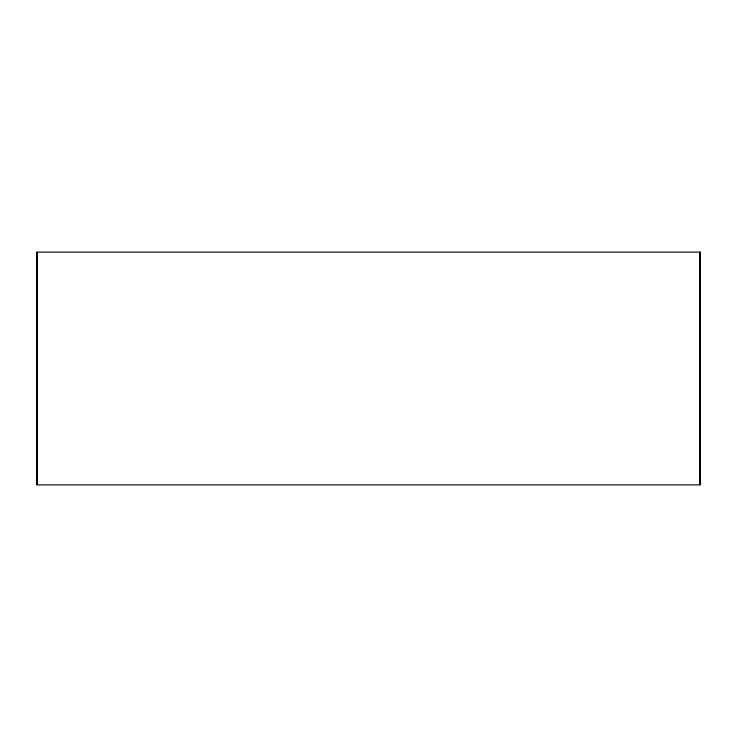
<?xml version="1.0" encoding="UTF-8"?>
<svg xmlns="http://www.w3.org/2000/svg" width="737" height="737" viewBox="0 0 737 737"><rect width="100%" height="100%" fill="white"/><g stroke="black" fill="none" stroke-linecap="round" stroke-linejoin="round"><path stroke-width="1.11" d="M699.855 252.128L699.855 484.872M37.145 252.128L37.145 484.872M700.15 252.128L36.85 252.128L36.85 484.872L700.15 484.872L700.15 252.128"/></g></svg>
